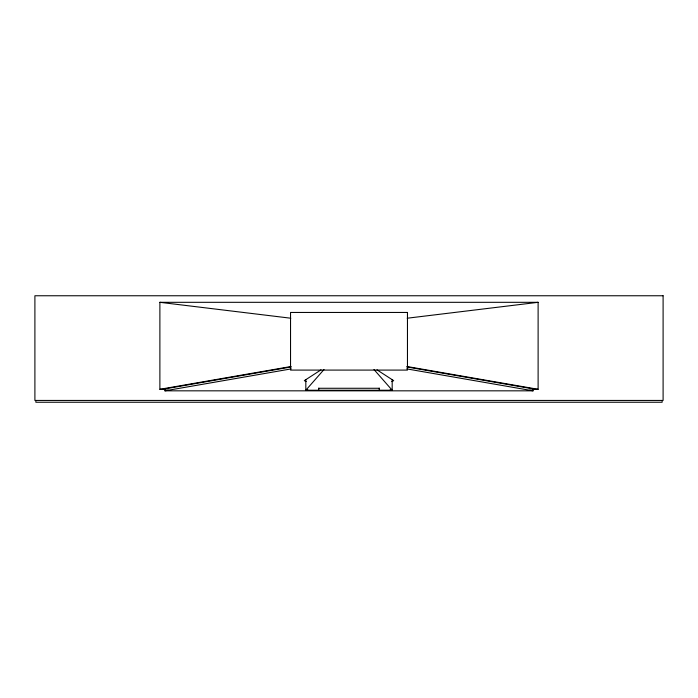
<?xml version="1.0" encoding="UTF-8"?>
<svg xmlns="http://www.w3.org/2000/svg" width="698" height="698" viewBox="0 0 698 698"><rect width="100%" height="100%" fill="white"/><g stroke="black" fill="none" stroke-linecap="round" stroke-linejoin="round"><path stroke-width="1.05" d="M324.012 369.521L305.82 390.234L392.18 390.234L392.18 379.729M321.001 369.861L304.302 380.654L306.221 381.562M391.779 381.562L393.698 380.654L376.999 369.861M307.774 389.737L305.82 390.234L305.82 379.729M532.661 389.292L538.114 389.292L538.114 302.313L159.886 302.313L159.886 389.292L290.874 366.537M406.751 366.939L533.054 388.882L533.054 390.828L164.946 390.828L164.946 388.882L291.249 366.939M164.946 390.828L291.249 368.884M407.213 318.218L538.114 302.313M318.75 388.271L379.25 388.271M164.946 388.882L168.218 388.882M529.782 388.882L533.054 388.882M159.886 389.292L165.339 389.292M159.886 302.313L290.787 318.218M407.126 366.537L538.114 389.292M406.751 368.884L533.054 390.828M390.226 389.737L392.18 390.234L373.988 369.521M662.14 400.434L662.14 402.24L35.86 402.24L35.86 400.434M379.25 388.14L379.25 390.234M318.75 388.14L318.75 390.234M663.1 295.76L34.9 295.76L34.9 400.434L663.1 400.434L663.1 295.76M407.458 312.451L290.543 312.451L290.543 370.088L407.458 370.088L407.458 312.451"/></g></svg>
